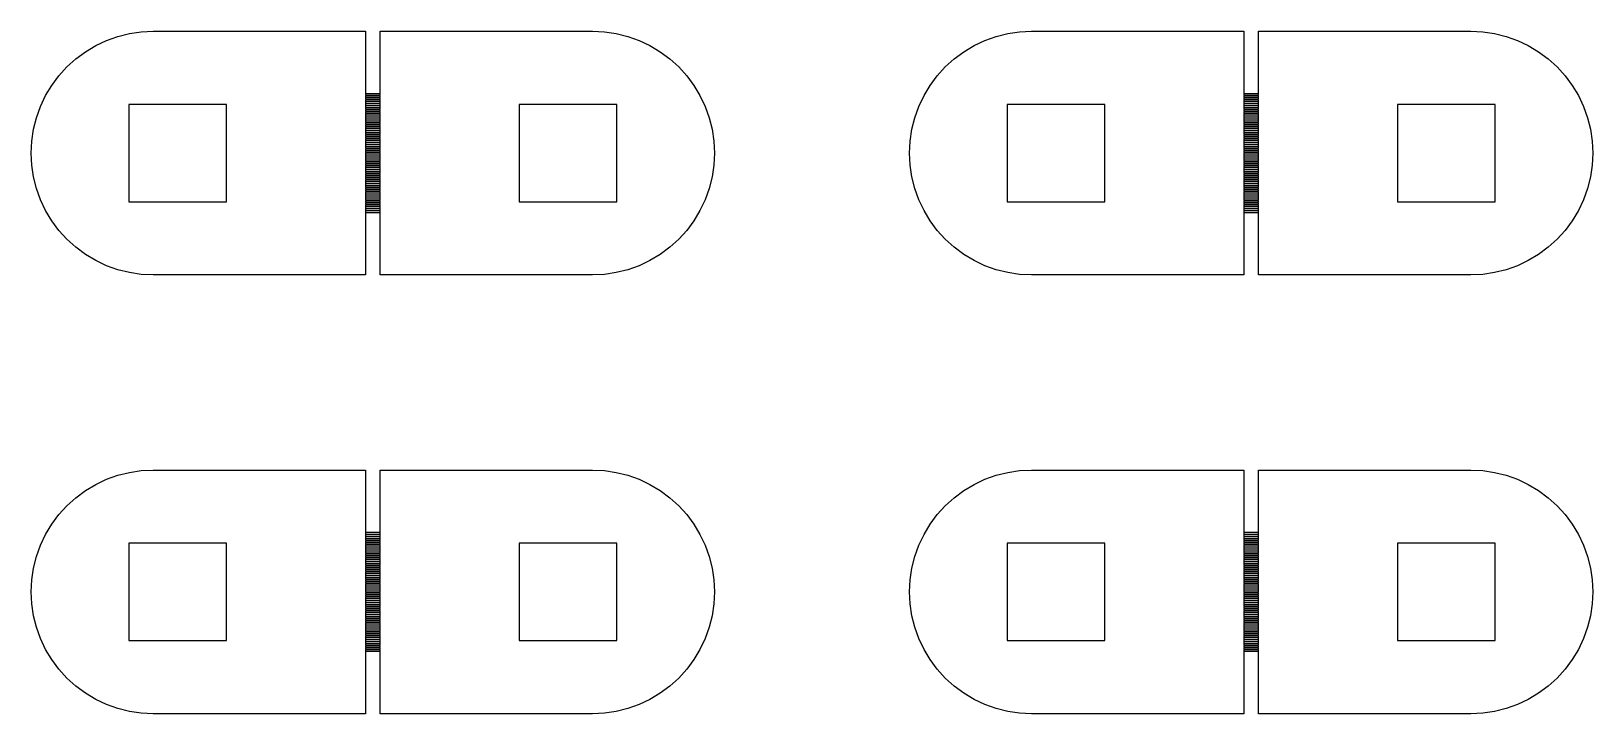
# Model space of a CAD drawing. Extents: x -17 to 130, y -40 to 112.
# Drawn here: x 20 to 52, y 38 to 52 of the extents above; entities that cross this region are included whole.
import ezdxf

# ---------------------------------------------------------------- set-up
doc = ezdxf.new("R2010")
doc.units = 0

msp = doc.modelspace()

# ---------------------------------------------------------------- linework, layer by layer
for p, q in [((21.5433, 51.8097), (21.7743, 51.8923)), ((21.7743, 51.8923), (22.0123, 51.952)), ((22.0123, 51.952), (22.255, 51.988)), ((22.255, 51.988), (22.5, 52)), ((22.5, 52), (26.85, 52)), ((26.85, 52), (26.85, 50.725)), ((27.15, 50.725), (27.15, 52)), ((27.15, 52), (31.5, 52)), ((31.5, 52), (31.745, 51.988)), ((31.745, 51.988), (31.9877, 51.952)), ((31.9877, 51.952), (32.2257, 51.8923)), ((32.2257, 51.8923), (32.4567, 51.8097)), ((39.5433, 51.8097), (39.7743, 51.8923)), ((39.7743, 51.8923), (40.0123, 51.952)), ((40.0123, 51.952), (40.255, 51.988)), ((40.255, 51.988), (40.5, 52)), ((40.5, 52), (44.85, 52)), ((44.85, 52), (44.85, 50.725)), ((45.15, 50.725), (45.15, 52)), ((45.15, 52), (49.5, 52)), ((49.5, 52), (49.745, 51.988)), ((49.745, 51.988), (49.9877, 51.952)), ((49.9877, 51.952), (50.2257, 51.8923)), ((50.2257, 51.8923), (50.4567, 51.8097)), ((20.914, 51.4325), (21.1111, 51.5787)), ((21.1111, 51.5787), (21.3215, 51.7048)), ((21.3215, 51.7048), (21.5433, 51.8097)), ((32.4567, 51.8097), (32.6785, 51.7048)), ((32.6785, 51.7048), (32.8889, 51.5787)), ((32.8889, 51.5787), (33.086, 51.4325)), ((38.914, 51.4325), (39.1111, 51.5787)), ((39.1111, 51.5787), (39.3215, 51.7048)), ((39.3215, 51.7048), (39.5433, 51.8097)), ((50.4567, 51.8097), (50.6785, 51.7048)), ((50.6785, 51.7048), (50.8889, 51.5787)), ((50.8889, 51.5787), (51.086, 51.4325)), ((20.5675, 51.086), (20.7322, 51.2678)), ((20.7322, 51.2678), (20.914, 51.4325)), ((33.086, 51.4325), (33.2678, 51.2678)), ((33.2678, 51.2678), (33.4325, 51.086)), ((38.5675, 51.086), (38.7322, 51.2678)), ((38.7322, 51.2678), (38.914, 51.4325)), ((51.086, 51.4325), (51.2678, 51.2678)), ((51.2678, 51.2678), (51.4325, 51.086)), ((20.2952, 50.6785), (20.4213, 50.8889)), ((20.4213, 50.8889), (20.5675, 51.086)), ((33.4325, 51.086), (33.5787, 50.8889)), ((33.5787, 50.8889), (33.7048, 50.6785)), ((38.2952, 50.6785), (38.4213, 50.8889)), ((38.4213, 50.8889), (38.5675, 51.086)), ((51.4325, 51.086), (51.5787, 50.8889)), ((51.5787, 50.8889), (51.7048, 50.6785)), ((20.1903, 50.4567), (20.2952, 50.6785)), ((26.85, 50.725), (27.15, 50.725)), ((27.15, 50.715), (26.85, 50.715)), ((26.85, 50.715), (26.85, 50.685)), ((26.85, 50.685), (27.15, 50.685)), ((27.15, 50.675), (26.85, 50.675)), ((26.85, 50.675), (26.85, 50.645)), ((26.85, 50.645), (27.15, 50.645)), ((27.15, 50.635), (26.85, 50.635)), ((26.85, 50.635), (26.85, 50.605)), ((26.85, 50.605), (27.15, 50.605)), ((27.15, 50.595), (26.85, 50.595)), ((26.85, 50.595), (26.85, 50.565)), ((26.85, 50.565), (27.15, 50.565)), ((27.15, 50.685), (27.15, 50.715)), ((27.15, 50.645), (27.15, 50.675)), ((27.15, 50.605), (27.15, 50.635)), ((27.15, 50.565), (27.15, 50.595)), ((33.7048, 50.6785), (33.8097, 50.4567)), ((38.1903, 50.4567), (38.2952, 50.6785)), ((44.85, 50.725), (45.15, 50.725)), ((45.15, 50.715), (44.85, 50.715)), ((44.85, 50.715), (44.85, 50.685)), ((44.85, 50.685), (45.15, 50.685)), ((45.15, 50.675), (44.85, 50.675)), ((44.85, 50.675), (44.85, 50.645)), ((44.85, 50.645), (45.15, 50.645)), ((45.15, 50.635), (44.85, 50.635)), ((44.85, 50.635), (44.85, 50.605)), ((44.85, 50.605), (45.15, 50.605)), ((45.15, 50.595), (44.85, 50.595)), ((44.85, 50.595), (44.85, 50.565)), ((44.85, 50.565), (45.15, 50.565)), ((45.15, 50.685), (45.15, 50.715)), ((45.15, 50.645), (45.15, 50.675)), ((45.15, 50.605), (45.15, 50.635)), ((45.15, 50.565), (45.15, 50.595)), ((51.7048, 50.6785), (51.8097, 50.4567)), ((20.1077, 50.2257), (20.1903, 50.4567)), ((24, 50.5), (22, 50.5)), ((22, 50.5), (22, 48.5)), ((24, 48.5), (24, 50.5)), ((27.15, 50.555), (26.85, 50.555)), ((26.85, 50.555), (26.85, 50.525)), ((26.85, 50.525), (27.15, 50.525)), ((27.15, 50.515), (26.85, 50.515)), ((26.85, 50.515), (26.85, 50.485)), ((26.85, 50.485), (27.15, 50.485)), ((27.15, 50.475), (26.85, 50.475)), ((26.85, 50.475), (26.85, 50.445)), ((26.85, 50.445), (27.15, 50.445)), ((27.15, 50.435), (26.85, 50.435)), ((26.85, 50.435), (26.85, 50.405)), ((26.85, 50.405), (27.15, 50.405)), ((27.15, 50.395), (26.85, 50.395)), ((26.85, 50.395), (26.85, 50.365)), ((26.85, 50.365), (27.15, 50.365)), ((27.15, 50.355), (26.85, 50.355)), ((26.85, 50.355), (26.85, 50.325)), ((26.85, 50.325), (27.15, 50.325)), ((27.15, 50.315), (26.85, 50.315)), ((26.85, 50.315), (26.85, 50.285)), ((26.85, 50.285), (27.15, 50.285)), ((27.15, 50.275), (26.85, 50.275)), ((26.85, 50.275), (26.85, 50.245)), ((26.85, 50.245), (27.15, 50.245)), ((27.15, 50.525), (27.15, 50.555)), ((27.15, 50.485), (27.15, 50.515)), ((27.15, 50.445), (27.15, 50.475)), ((27.15, 50.405), (27.15, 50.435)), ((27.15, 50.365), (27.15, 50.395)), ((27.15, 50.325), (27.15, 50.355)), ((27.15, 50.285), (27.15, 50.315)), ((27.15, 50.245), (27.15, 50.275)), ((32, 50.5), (30, 50.5)), ((30, 50.5), (30, 48.5)), ((32, 48.5), (32, 50.5)), ((33.8097, 50.4567), (33.8923, 50.2257)), ((38.1077, 50.2257), (38.1903, 50.4567)), ((42, 50.5), (40, 50.5)), ((40, 50.5), (40, 48.5)), ((42, 48.5), (42, 50.5)), ((45.15, 50.555), (44.85, 50.555)), ((44.85, 50.555), (44.85, 50.525)), ((44.85, 50.525), (45.15, 50.525)), ((45.15, 50.515), (44.85, 50.515)), ((44.85, 50.515), (44.85, 50.485)), ((44.85, 50.485), (45.15, 50.485)), ((45.15, 50.475), (44.85, 50.475)), ((44.85, 50.475), (44.85, 50.445)), ((44.85, 50.445), (45.15, 50.445)), ((45.15, 50.435), (44.85, 50.435)), ((44.85, 50.435), (44.85, 50.405)), ((44.85, 50.405), (45.15, 50.405)), ((45.15, 50.395), (44.85, 50.395)), ((44.85, 50.395), (44.85, 50.365)), ((44.85, 50.365), (45.15, 50.365)), ((45.15, 50.355), (44.85, 50.355)), ((44.85, 50.355), (44.85, 50.325)), ((44.85, 50.325), (45.15, 50.325)), ((45.15, 50.315), (44.85, 50.315)), ((44.85, 50.315), (44.85, 50.285)), ((44.85, 50.285), (45.15, 50.285)), ((45.15, 50.275), (44.85, 50.275)), ((44.85, 50.275), (44.85, 50.245)), ((44.85, 50.245), (45.15, 50.245)), ((45.15, 50.525), (45.15, 50.555)), ((45.15, 50.485), (45.15, 50.515)), ((45.15, 50.445), (45.15, 50.475)), ((45.15, 50.405), (45.15, 50.435)), ((45.15, 50.365), (45.15, 50.395)), ((45.15, 50.325), (45.15, 50.355)), ((45.15, 50.285), (45.15, 50.315)), ((45.15, 50.245), (45.15, 50.275)), ((50, 50.5), (48, 50.5)), ((48, 50.5), (48, 48.5)), ((50, 48.5), (50, 50.5)), ((51.8097, 50.4567), (51.8923, 50.2257)), ((20.012, 49.745), (20.048, 49.9877)), ((20.048, 49.9877), (20.1077, 50.2257)), ((27.15, 50.235), (26.85, 50.235)), ((26.85, 50.235), (26.85, 50.205)), ((26.85, 50.205), (27.15, 50.205)), ((27.15, 50.195), (26.85, 50.195)), ((26.85, 50.195), (26.85, 50.165)), ((26.85, 50.165), (27.15, 50.165)), ((27.15, 50.155), (26.85, 50.155)), ((26.85, 50.155), (26.85, 50.125)), ((26.85, 50.125), (27.15, 50.125)), ((27.15, 50.115), (26.85, 50.115)), ((26.85, 50.115), (26.85, 50.085)), ((26.85, 50.085), (27.15, 50.085)), ((27.15, 50.075), (26.85, 50.075)), ((26.85, 50.075), (26.85, 50.045)), ((26.85, 50.045), (27.15, 50.045)), ((27.15, 50.035), (26.85, 50.035)), ((26.85, 50.035), (26.85, 50.005)), ((26.85, 50.005), (27.15, 50.005)), ((27.15, 49.995), (26.85, 49.995)), ((26.85, 49.995), (26.85, 49.965)), ((26.85, 49.965), (27.15, 49.965)), ((27.15, 49.955), (26.85, 49.955)), ((26.85, 49.955), (26.85, 49.925)), ((26.85, 49.925), (27.15, 49.925)), ((27.15, 50.205), (27.15, 50.235)), ((27.15, 50.165), (27.15, 50.195)), ((27.15, 50.125), (27.15, 50.155)), ((27.15, 50.085), (27.15, 50.115)), ((27.15, 50.045), (27.15, 50.075)), ((27.15, 50.005), (27.15, 50.035)), ((27.15, 49.965), (27.15, 49.995)), ((27.15, 49.925), (27.15, 49.955)), ((33.8923, 50.2257), (33.952, 49.9877)), ((33.952, 49.9877), (33.988, 49.745)), ((38.012, 49.745), (38.048, 49.9877)), ((38.048, 49.9877), (38.1077, 50.2257)), ((45.15, 50.235), (44.85, 50.235)), ((44.85, 50.235), (44.85, 50.205)), ((44.85, 50.205), (45.15, 50.205)), ((45.15, 50.195), (44.85, 50.195)), ((44.85, 50.195), (44.85, 50.165)), ((44.85, 50.165), (45.15, 50.165)), ((45.15, 50.155), (44.85, 50.155)), ((44.85, 50.155), (44.85, 50.125)), ((44.85, 50.125), (45.15, 50.125)), ((45.15, 50.115), (44.85, 50.115)), ((44.85, 50.115), (44.85, 50.085)), ((44.85, 50.085), (45.15, 50.085)), ((45.15, 50.075), (44.85, 50.075)), ((44.85, 50.075), (44.85, 50.045)), ((44.85, 50.045), (45.15, 50.045)), ((45.15, 50.035), (44.85, 50.035)), ((44.85, 50.035), (44.85, 50.005)), ((44.85, 50.005), (45.15, 50.005)), ((45.15, 49.995), (44.85, 49.995)), ((44.85, 49.995), (44.85, 49.965)), ((44.85, 49.965), (45.15, 49.965)), ((45.15, 49.955), (44.85, 49.955)), ((44.85, 49.955), (44.85, 49.925)), ((44.85, 49.925), (45.15, 49.925)), ((45.15, 50.205), (45.15, 50.235)), ((45.15, 50.165), (45.15, 50.195)), ((45.15, 50.125), (45.15, 50.155)), ((45.15, 50.085), (45.15, 50.115)), ((45.15, 50.045), (45.15, 50.075)), ((45.15, 50.005), (45.15, 50.035)), ((45.15, 49.965), (45.15, 49.995)), ((45.15, 49.925), (45.15, 49.955)), ((51.8923, 50.2257), (51.952, 49.9877)), ((51.952, 49.9877), (51.988, 49.745)), ((20, 49.5), (20.012, 49.745)), ((27.15, 49.915), (26.85, 49.915)), ((26.85, 49.915), (26.85, 49.885)), ((26.85, 49.885), (27.15, 49.885)), ((27.15, 49.875), (26.85, 49.875)), ((26.85, 49.875), (26.85, 49.845)), ((26.85, 49.845), (27.15, 49.845)), ((27.15, 49.835), (26.85, 49.835)), ((26.85, 49.835), (26.85, 49.805)), ((26.85, 49.805), (27.15, 49.805)), ((27.15, 49.795), (26.85, 49.795)), ((26.85, 49.795), (26.85, 49.765)), ((26.85, 49.765), (27.15, 49.765)), ((27.15, 49.755), (26.85, 49.755)), ((26.85, 49.755), (26.85, 49.725)), ((26.85, 49.725), (27.15, 49.725)), ((27.15, 49.715), (26.85, 49.715)), ((26.85, 49.715), (26.85, 49.685)), ((26.85, 49.685), (27.15, 49.685)), ((27.15, 49.675), (26.85, 49.675)), ((26.85, 49.675), (26.85, 49.645)), ((26.85, 49.645), (27.15, 49.645)), ((27.15, 49.635), (26.85, 49.635)), ((26.85, 49.635), (26.85, 49.605)), ((26.85, 49.605), (27.15, 49.605)), ((27.15, 49.885), (27.15, 49.915)), ((27.15, 49.845), (27.15, 49.875)), ((27.15, 49.805), (27.15, 49.835)), ((27.15, 49.765), (27.15, 49.795)), ((27.15, 49.725), (27.15, 49.755)), ((27.15, 49.685), (27.15, 49.715)), ((27.15, 49.645), (27.15, 49.675)), ((27.15, 49.605), (27.15, 49.635)), ((33.988, 49.745), (34, 49.5)), ((38, 49.5), (38.012, 49.745)), ((45.15, 49.915), (44.85, 49.915)), ((44.85, 49.915), (44.85, 49.885)), ((44.85, 49.885), (45.15, 49.885)), ((45.15, 49.875), (44.85, 49.875)), ((44.85, 49.875), (44.85, 49.845)), ((44.85, 49.845), (45.15, 49.845)), ((45.15, 49.835), (44.85, 49.835)), ((44.85, 49.835), (44.85, 49.805)), ((44.85, 49.805), (45.15, 49.805)), ((45.15, 49.795), (44.85, 49.795)), ((44.85, 49.795), (44.85, 49.765)), ((44.85, 49.765), (45.15, 49.765)), ((45.15, 49.755), (44.85, 49.755)), ((44.85, 49.755), (44.85, 49.725)), ((44.85, 49.725), (45.15, 49.725)), ((45.15, 49.715), (44.85, 49.715)), ((44.85, 49.715), (44.85, 49.685)), ((44.85, 49.685), (45.15, 49.685)), ((45.15, 49.675), (44.85, 49.675)), ((44.85, 49.675), (44.85, 49.645)), ((44.85, 49.645), (45.15, 49.645)), ((45.15, 49.635), (44.85, 49.635)), ((44.85, 49.635), (44.85, 49.605)), ((44.85, 49.605), (45.15, 49.605)), ((45.15, 49.885), (45.15, 49.915)), ((45.15, 49.845), (45.15, 49.875)), ((45.15, 49.805), (45.15, 49.835)), ((45.15, 49.765), (45.15, 49.795)), ((45.15, 49.725), (45.15, 49.755)), ((45.15, 49.685), (45.15, 49.715)), ((45.15, 49.645), (45.15, 49.675)), ((45.15, 49.605), (45.15, 49.635)), ((51.988, 49.745), (52, 49.5)), ((20.012, 49.255), (20, 49.5)), ((27.15, 49.595), (26.85, 49.595)), ((26.85, 49.595), (26.85, 49.565)), ((26.85, 49.565), (27.15, 49.565)), ((27.15, 49.555), (26.85, 49.555)), ((26.85, 49.555), (26.85, 49.525)), ((26.85, 49.525), (27.15, 49.525)), ((27.15, 49.515), (26.85, 49.515)), ((26.85, 49.515), (26.85, 49.485)), ((26.85, 49.485), (27.15, 49.485)), ((27.15, 49.475), (26.85, 49.475)), ((26.85, 49.475), (26.85, 49.445)), ((26.85, 49.445), (27.15, 49.445)), ((27.15, 49.435), (26.85, 49.435)), ((26.85, 49.435), (26.85, 49.405)), ((26.85, 49.405), (27.15, 49.405)), ((27.15, 49.395), (26.85, 49.395)), ((26.85, 49.395), (26.85, 49.365)), ((26.85, 49.365), (27.15, 49.365)), ((27.15, 49.355), (26.85, 49.355)), ((26.85, 49.355), (26.85, 49.325)), ((26.85, 49.325), (27.15, 49.325)), ((27.15, 49.315), (26.85, 49.315)), ((26.85, 49.315), (26.85, 49.285)), ((26.85, 49.285), (27.15, 49.285)), ((27.15, 49.565), (27.15, 49.595)), ((27.15, 49.525), (27.15, 49.555)), ((27.15, 49.485), (27.15, 49.515)), ((27.15, 49.445), (27.15, 49.475)), ((27.15, 49.405), (27.15, 49.435)), ((27.15, 49.365), (27.15, 49.395)), ((27.15, 49.325), (27.15, 49.355)), ((27.15, 49.285), (27.15, 49.315)), ((34, 49.5), (33.988, 49.255)), ((38.012, 49.255), (38, 49.5)), ((45.15, 49.595), (44.85, 49.595)), ((44.85, 49.595), (44.85, 49.565)), ((44.85, 49.565), (45.15, 49.565)), ((45.15, 49.555), (44.85, 49.555)), ((44.85, 49.555), (44.85, 49.525)), ((44.85, 49.525), (45.15, 49.525)), ((45.15, 49.515), (44.85, 49.515)), ((44.85, 49.515), (44.85, 49.485)), ((44.85, 49.485), (45.15, 49.485)), ((45.15, 49.475), (44.85, 49.475)), ((44.85, 49.475), (44.85, 49.445)), ((44.85, 49.445), (45.15, 49.445)), ((45.15, 49.435), (44.85, 49.435)), ((44.85, 49.435), (44.85, 49.405)), ((44.85, 49.405), (45.15, 49.405)), ((45.15, 49.395), (44.85, 49.395)), ((44.85, 49.395), (44.85, 49.365)), ((44.85, 49.365), (45.15, 49.365)), ((45.15, 49.355), (44.85, 49.355)), ((44.85, 49.355), (44.85, 49.325)), ((44.85, 49.325), (45.15, 49.325)), ((45.15, 49.315), (44.85, 49.315)), ((44.85, 49.315), (44.85, 49.285)), ((44.85, 49.285), (45.15, 49.285)), ((45.15, 49.565), (45.15, 49.595)), ((45.15, 49.525), (45.15, 49.555)), ((45.15, 49.485), (45.15, 49.515)), ((45.15, 49.445), (45.15, 49.475)), ((45.15, 49.405), (45.15, 49.435)), ((45.15, 49.365), (45.15, 49.395)), ((45.15, 49.325), (45.15, 49.355)), ((45.15, 49.285), (45.15, 49.315)), ((52, 49.5), (51.988, 49.255)), ((20.048, 49.0123), (20.012, 49.255)), ((20.1077, 48.7743), (20.048, 49.0123)), ((27.15, 49.275), (26.85, 49.275)), ((26.85, 49.275), (26.85, 49.245)), ((26.85, 49.245), (27.15, 49.245)), ((27.15, 49.235), (26.85, 49.235)), ((26.85, 49.235), (26.85, 49.205)), ((26.85, 49.205), (27.15, 49.205)), ((27.15, 49.195), (26.85, 49.195)), ((26.85, 49.195), (26.85, 49.165)), ((26.85, 49.165), (27.15, 49.165)), ((27.15, 49.155), (26.85, 49.155)), ((26.85, 49.155), (26.85, 49.125)), ((26.85, 49.125), (27.15, 49.125)), ((27.15, 49.115), (26.85, 49.115)), ((26.85, 49.115), (26.85, 49.085)), ((26.85, 49.085), (27.15, 49.085)), ((27.15, 49.075), (26.85, 49.075)), ((26.85, 49.075), (26.85, 49.045)), ((26.85, 49.045), (27.15, 49.045)), ((27.15, 49.035), (26.85, 49.035)), ((26.85, 49.035), (26.85, 49.005)), ((26.85, 49.005), (27.15, 49.005)), ((27.15, 48.995), (26.85, 48.995)), ((26.85, 48.995), (26.85, 48.965)), ((26.85, 48.965), (27.15, 48.965)), ((27.15, 49.245), (27.15, 49.275)), ((27.15, 49.205), (27.15, 49.235)), ((27.15, 49.165), (27.15, 49.195)), ((27.15, 49.125), (27.15, 49.155)), ((27.15, 49.085), (27.15, 49.115)), ((27.15, 49.045), (27.15, 49.075)), ((27.15, 49.005), (27.15, 49.035)), ((27.15, 48.965), (27.15, 48.995)), ((33.952, 49.0123), (33.8923, 48.7743)), ((33.988, 49.255), (33.952, 49.0123)), ((38.048, 49.0123), (38.012, 49.255)), ((38.1077, 48.7743), (38.048, 49.0123)), ((45.15, 49.275), (44.85, 49.275)), ((44.85, 49.275), (44.85, 49.245)), ((44.85, 49.245), (45.15, 49.245)), ((45.15, 49.235), (44.85, 49.235)), ((44.85, 49.235), (44.85, 49.205)), ((44.85, 49.205), (45.15, 49.205)), ((45.15, 49.195), (44.85, 49.195)), ((44.85, 49.195), (44.85, 49.165)), ((44.85, 49.165), (45.15, 49.165)), ((45.15, 49.155), (44.85, 49.155)), ((44.85, 49.155), (44.85, 49.125)), ((44.85, 49.125), (45.15, 49.125)), ((45.15, 49.115), (44.85, 49.115)), ((44.85, 49.115), (44.85, 49.085)), ((44.85, 49.085), (45.15, 49.085)), ((45.15, 49.075), (44.85, 49.075)), ((44.85, 49.075), (44.85, 49.045)), ((44.85, 49.045), (45.15, 49.045)), ((45.15, 49.035), (44.85, 49.035)), ((44.85, 49.035), (44.85, 49.005)), ((44.85, 49.005), (45.15, 49.005)), ((45.15, 48.995), (44.85, 48.995)), ((44.85, 48.995), (44.85, 48.965)), ((44.85, 48.965), (45.15, 48.965)), ((45.15, 49.245), (45.15, 49.275)), ((45.15, 49.205), (45.15, 49.235)), ((45.15, 49.165), (45.15, 49.195)), ((45.15, 49.125), (45.15, 49.155)), ((45.15, 49.085), (45.15, 49.115)), ((45.15, 49.045), (45.15, 49.075)), ((45.15, 49.005), (45.15, 49.035)), ((45.15, 48.965), (45.15, 48.995)), ((51.952, 49.0123), (51.8923, 48.7743)), ((51.988, 49.255), (51.952, 49.0123)), ((20.1903, 48.5433), (20.1077, 48.7743)), ((27.15, 48.955), (26.85, 48.955)), ((26.85, 48.955), (26.85, 48.925)), ((26.85, 48.925), (27.15, 48.925)), ((27.15, 48.915), (26.85, 48.915)), ((26.85, 48.915), (26.85, 48.885)), ((26.85, 48.885), (27.15, 48.885)), ((27.15, 48.875), (26.85, 48.875)), ((26.85, 48.875), (26.85, 48.845)), ((26.85, 48.845), (27.15, 48.845)), ((27.15, 48.835), (26.85, 48.835)), ((26.85, 48.835), (26.85, 48.805)), ((26.85, 48.805), (27.15, 48.805)), ((27.15, 48.795), (26.85, 48.795)), ((26.85, 48.795), (26.85, 48.765)), ((26.85, 48.765), (27.15, 48.765)), ((27.15, 48.755), (26.85, 48.755)), ((26.85, 48.755), (26.85, 48.725)), ((26.85, 48.725), (27.15, 48.725)), ((27.15, 48.715), (26.85, 48.715)), ((26.85, 48.715), (26.85, 48.685)), ((26.85, 48.685), (27.15, 48.685)), ((27.15, 48.675), (26.85, 48.675)), ((26.85, 48.675), (26.85, 48.645)), ((26.85, 48.645), (27.15, 48.645)), ((27.15, 48.925), (27.15, 48.955)), ((27.15, 48.885), (27.15, 48.915)), ((27.15, 48.845), (27.15, 48.875)), ((27.15, 48.805), (27.15, 48.835)), ((27.15, 48.765), (27.15, 48.795)), ((27.15, 48.725), (27.15, 48.755)), ((27.15, 48.685), (27.15, 48.715)), ((27.15, 48.645), (27.15, 48.675)), ((33.8923, 48.7743), (33.8097, 48.5433)), ((38.1903, 48.5433), (38.1077, 48.7743)), ((45.15, 48.955), (44.85, 48.955)), ((44.85, 48.955), (44.85, 48.925)), ((44.85, 48.925), (45.15, 48.925)), ((45.15, 48.915), (44.85, 48.915)), ((44.85, 48.915), (44.85, 48.885)), ((44.85, 48.885), (45.15, 48.885)), ((45.15, 48.875), (44.85, 48.875)), ((44.85, 48.875), (44.85, 48.845)), ((44.85, 48.845), (45.15, 48.845)), ((45.15, 48.835), (44.85, 48.835)), ((44.85, 48.835), (44.85, 48.805)), ((44.85, 48.805), (45.15, 48.805)), ((45.15, 48.795), (44.85, 48.795)), ((44.85, 48.795), (44.85, 48.765)), ((44.85, 48.765), (45.15, 48.765)), ((45.15, 48.755), (44.85, 48.755)), ((44.85, 48.755), (44.85, 48.725)), ((44.85, 48.725), (45.15, 48.725)), ((45.15, 48.715), (44.85, 48.715)), ((44.85, 48.715), (44.85, 48.685)), ((44.85, 48.685), (45.15, 48.685)), ((45.15, 48.675), (44.85, 48.675)), ((44.85, 48.675), (44.85, 48.645)), ((44.85, 48.645), (45.15, 48.645)), ((45.15, 48.925), (45.15, 48.955)), ((45.15, 48.885), (45.15, 48.915)), ((45.15, 48.845), (45.15, 48.875)), ((45.15, 48.805), (45.15, 48.835)), ((45.15, 48.765), (45.15, 48.795)), ((45.15, 48.725), (45.15, 48.755)), ((45.15, 48.685), (45.15, 48.715)), ((45.15, 48.645), (45.15, 48.675)), ((51.8923, 48.7743), (51.8097, 48.5433)), ((20.2952, 48.3215), (20.1903, 48.5433)), ((20.4213, 48.1111), (20.2952, 48.3215)), ((22, 48.5), (24, 48.5)), ((27.15, 48.635), (26.85, 48.635)), ((26.85, 48.635), (26.85, 48.605)), ((26.85, 48.605), (27.15, 48.605)), ((27.15, 48.595), (26.85, 48.595)), ((26.85, 48.595), (26.85, 48.565)), ((26.85, 48.565), (27.15, 48.565)), ((27.15, 48.555), (26.85, 48.555)), ((26.85, 48.555), (26.85, 48.525)), ((26.85, 48.525), (27.15, 48.525)), ((27.15, 48.515), (26.85, 48.515)), ((26.85, 48.515), (26.85, 48.485)), ((26.85, 48.485), (27.15, 48.485)), ((27.15, 48.475), (26.85, 48.475)), ((26.85, 48.475), (26.85, 48.445)), ((26.85, 48.445), (27.15, 48.445)), ((27.15, 48.435), (26.85, 48.435)), ((26.85, 48.435), (26.85, 48.405)), ((26.85, 48.405), (27.15, 48.405)), ((27.15, 48.395), (26.85, 48.395)), ((26.85, 48.395), (26.85, 48.365)), ((26.85, 48.365), (27.15, 48.365)), ((27.15, 48.355), (26.85, 48.355)), ((26.85, 48.355), (26.85, 48.325)), ((26.85, 48.325), (27.15, 48.325)), ((27.15, 48.605), (27.15, 48.635)), ((27.15, 48.565), (27.15, 48.595)), ((27.15, 48.525), (27.15, 48.555)), ((27.15, 48.485), (27.15, 48.515)), ((27.15, 48.445), (27.15, 48.475)), ((27.15, 48.405), (27.15, 48.435)), ((27.15, 48.365), (27.15, 48.395)), ((27.15, 48.325), (27.15, 48.355)), ((30, 48.5), (32, 48.5)), ((33.7048, 48.3215), (33.5787, 48.1111)), ((33.8097, 48.5433), (33.7048, 48.3215)), ((38.2952, 48.3215), (38.1903, 48.5433)), ((38.4213, 48.1111), (38.2952, 48.3215)), ((40, 48.5), (42, 48.5)), ((45.15, 48.635), (44.85, 48.635)), ((44.85, 48.635), (44.85, 48.605)), ((44.85, 48.605), (45.15, 48.605)), ((45.15, 48.595), (44.85, 48.595)), ((44.85, 48.595), (44.85, 48.565)), ((44.85, 48.565), (45.15, 48.565)), ((45.15, 48.555), (44.85, 48.555)), ((44.85, 48.555), (44.85, 48.525)), ((44.85, 48.525), (45.15, 48.525)), ((45.15, 48.515), (44.85, 48.515)), ((44.85, 48.515), (44.85, 48.485)), ((44.85, 48.485), (45.15, 48.485)), ((45.15, 48.475), (44.85, 48.475)), ((44.85, 48.475), (44.85, 48.445)), ((44.85, 48.445), (45.15, 48.445)), ((45.15, 48.435), (44.85, 48.435)), ((44.85, 48.435), (44.85, 48.405)), ((44.85, 48.405), (45.15, 48.405)), ((45.15, 48.395), (44.85, 48.395)), ((44.85, 48.395), (44.85, 48.365)), ((44.85, 48.365), (45.15, 48.365)), ((45.15, 48.355), (44.85, 48.355)), ((44.85, 48.355), (44.85, 48.325)), ((44.85, 48.325), (45.15, 48.325)), ((45.15, 48.605), (45.15, 48.635)), ((45.15, 48.565), (45.15, 48.595)), ((45.15, 48.525), (45.15, 48.555)), ((45.15, 48.485), (45.15, 48.515)), ((45.15, 48.445), (45.15, 48.475)), ((45.15, 48.405), (45.15, 48.435)), ((45.15, 48.365), (45.15, 48.395)), ((45.15, 48.325), (45.15, 48.355)), ((48, 48.5), (50, 48.5)), ((51.7048, 48.3215), (51.5787, 48.1111)), ((51.8097, 48.5433), (51.7048, 48.3215)), ((20.5675, 47.914), (20.4213, 48.1111)), ((27.15, 48.315), (26.85, 48.315)), ((26.85, 48.315), (26.85, 48.285)), ((26.85, 48.285), (27.15, 48.285)), ((27.15, 48.275), (26.85, 48.275)), ((26.85, 48.275), (26.85, 47)), ((27.15, 48.285), (27.15, 48.315)), ((27.15, 47), (27.15, 48.275)), ((33.5787, 48.1111), (33.4325, 47.914)), ((38.5675, 47.914), (38.4213, 48.1111)), ((45.15, 48.315), (44.85, 48.315)), ((44.85, 48.315), (44.85, 48.285)), ((44.85, 48.285), (45.15, 48.285)), ((45.15, 48.275), (44.85, 48.275)), ((44.85, 48.275), (44.85, 47)), ((45.15, 48.285), (45.15, 48.315)), ((45.15, 47), (45.15, 48.275)), ((51.5787, 48.1111), (51.4325, 47.914)), ((20.7322, 47.7322), (20.5675, 47.914)), ((20.914, 47.5675), (20.7322, 47.7322)), ((33.2678, 47.7322), (33.086, 47.5675)), ((33.4325, 47.914), (33.2678, 47.7322)), ((38.7322, 47.7322), (38.5675, 47.914)), ((38.914, 47.5675), (38.7322, 47.7322)), ((51.2678, 47.7322), (51.086, 47.5675)), ((51.4325, 47.914), (51.2678, 47.7322)), ((21.1111, 47.4213), (20.914, 47.5675)), ((21.3215, 47.2952), (21.1111, 47.4213)), ((32.8889, 47.4213), (32.6785, 47.2952)), ((33.086, 47.5675), (32.8889, 47.4213)), ((39.1111, 47.4213), (38.914, 47.5675)), ((39.3215, 47.2952), (39.1111, 47.4213)), ((50.8889, 47.4213), (50.6785, 47.2952)), ((51.086, 47.5675), (50.8889, 47.4213)), ((21.5433, 47.1903), (21.3215, 47.2952)), ((21.7743, 47.1077), (21.5433, 47.1903)), ((22.0123, 47.048), (21.7743, 47.1077)), ((22.255, 47.012), (22.0123, 47.048)), ((31.9877, 47.048), (31.745, 47.012)), ((32.2257, 47.1077), (31.9877, 47.048)), ((32.4567, 47.1903), (32.2257, 47.1077)), ((32.6785, 47.2952), (32.4567, 47.1903)), ((39.5433, 47.1903), (39.3215, 47.2952)), ((39.7743, 47.1077), (39.5433, 47.1903)), ((40.0123, 47.048), (39.7743, 47.1077)), ((40.255, 47.012), (40.0123, 47.048)), ((49.9877, 47.048), (49.745, 47.012)), ((50.2257, 47.1077), (49.9877, 47.048)), ((50.4567, 47.1903), (50.2257, 47.1077)), ((50.6785, 47.2952), (50.4567, 47.1903)), ((22.5, 47), (22.255, 47.012)), ((26.85, 47), (22.5, 47)), ((31.5, 47), (27.15, 47)), ((31.745, 47.012), (31.5, 47)), ((40.5, 47), (40.255, 47.012)), ((44.85, 47), (40.5, 47)), ((49.5, 47), (45.15, 47)), ((49.745, 47.012), (49.5, 47)), ((21.5433, 42.8097), (21.7743, 42.8923)), ((21.7743, 42.8923), (22.0123, 42.952)), ((22.0123, 42.952), (22.255, 42.988)), ((22.255, 42.988), (22.5, 43)), ((22.5, 43), (26.85, 43)), ((26.85, 43), (26.85, 41.725)), ((27.15, 41.725), (27.15, 43)), ((27.15, 43), (31.5, 43)), ((31.5, 43), (31.745, 42.988)), ((31.745, 42.988), (31.9877, 42.952)), ((31.9877, 42.952), (32.2257, 42.8923)), ((32.2257, 42.8923), (32.4567, 42.8097)), ((39.5433, 42.8097), (39.7743, 42.8923)), ((39.7743, 42.8923), (40.0123, 42.952)), ((40.0123, 42.952), (40.255, 42.988)), ((40.255, 42.988), (40.5, 43)), ((40.5, 43), (44.85, 43)), ((44.85, 43), (44.85, 41.725)), ((45.15, 41.725), (45.15, 43)), ((45.15, 43), (49.5, 43)), ((49.5, 43), (49.745, 42.988)), ((49.745, 42.988), (49.9877, 42.952)), ((49.9877, 42.952), (50.2257, 42.8923)), ((50.2257, 42.8923), (50.4567, 42.8097)), ((20.914, 42.4325), (21.1111, 42.5787)), ((21.1111, 42.5787), (21.3215, 42.7048)), ((21.3215, 42.7048), (21.5433, 42.8097)), ((32.4567, 42.8097), (32.6785, 42.7048)), ((32.6785, 42.7048), (32.8889, 42.5787)), ((32.8889, 42.5787), (33.086, 42.4325)), ((38.914, 42.4325), (39.1111, 42.5787)), ((39.1111, 42.5787), (39.3215, 42.7048)), ((39.3215, 42.7048), (39.5433, 42.8097)), ((50.4567, 42.8097), (50.6785, 42.7048)), ((50.6785, 42.7048), (50.8889, 42.5787)), ((50.8889, 42.5787), (51.086, 42.4325)), ((20.5675, 42.086), (20.7322, 42.2678)), ((20.7322, 42.2678), (20.914, 42.4325)), ((33.086, 42.4325), (33.2678, 42.2678)), ((33.2678, 42.2678), (33.4325, 42.086)), ((38.5675, 42.086), (38.7322, 42.2678)), ((38.7322, 42.2678), (38.914, 42.4325)), ((51.086, 42.4325), (51.2678, 42.2678)), ((51.2678, 42.2678), (51.4325, 42.086)), ((20.4213, 41.8889), (20.5675, 42.086)), ((33.4325, 42.086), (33.5787, 41.8889)), ((38.4213, 41.8889), (38.5675, 42.086)), ((51.4325, 42.086), (51.5787, 41.8889)), ((20.1903, 41.4567), (20.2952, 41.6785)), ((20.2952, 41.6785), (20.4213, 41.8889)), ((26.85, 41.725), (27.15, 41.725)), ((27.15, 41.715), (26.85, 41.715)), ((26.85, 41.715), (26.85, 41.685)), ((26.85, 41.685), (27.15, 41.685)), ((27.15, 41.675), (26.85, 41.675)), ((26.85, 41.675), (26.85, 41.645)), ((26.85, 41.645), (27.15, 41.645)), ((27.15, 41.635), (26.85, 41.635)), ((26.85, 41.635), (26.85, 41.605)), ((26.85, 41.605), (27.15, 41.605)), ((27.15, 41.685), (27.15, 41.715)), ((27.15, 41.645), (27.15, 41.675)), ((27.15, 41.605), (27.15, 41.635)), ((33.5787, 41.8889), (33.7048, 41.6785)), ((33.7048, 41.6785), (33.8097, 41.4567)), ((38.1903, 41.4567), (38.2952, 41.6785)), ((38.2952, 41.6785), (38.4213, 41.8889)), ((44.85, 41.725), (45.15, 41.725)), ((45.15, 41.715), (44.85, 41.715)), ((44.85, 41.715), (44.85, 41.685)), ((44.85, 41.685), (45.15, 41.685)), ((45.15, 41.675), (44.85, 41.675)), ((44.85, 41.675), (44.85, 41.645)), ((44.85, 41.645), (45.15, 41.645)), ((45.15, 41.635), (44.85, 41.635)), ((44.85, 41.635), (44.85, 41.605)), ((44.85, 41.605), (45.15, 41.605)), ((45.15, 41.685), (45.15, 41.715)), ((45.15, 41.645), (45.15, 41.675)), ((45.15, 41.605), (45.15, 41.635)), ((51.5787, 41.8889), (51.7048, 41.6785)), ((51.7048, 41.6785), (51.8097, 41.4567)), ((20.1077, 41.2257), (20.1903, 41.4567)), ((24, 41.5), (22, 41.5)), ((22, 41.5), (22, 39.5)), ((24, 39.5), (24, 41.5)), ((27.15, 41.595), (26.85, 41.595)), ((26.85, 41.595), (26.85, 41.565)), ((26.85, 41.565), (27.15, 41.565)), ((27.15, 41.555), (26.85, 41.555)), ((26.85, 41.555), (26.85, 41.525)), ((26.85, 41.525), (27.15, 41.525)), ((27.15, 41.515), (26.85, 41.515)), ((26.85, 41.515), (26.85, 41.485)), ((26.85, 41.485), (27.15, 41.485)), ((27.15, 41.475), (26.85, 41.475)), ((26.85, 41.475), (26.85, 41.445)), ((26.85, 41.445), (27.15, 41.445)), ((27.15, 41.435), (26.85, 41.435)), ((26.85, 41.435), (26.85, 41.405)), ((26.85, 41.405), (27.15, 41.405)), ((27.15, 41.395), (26.85, 41.395)), ((26.85, 41.395), (26.85, 41.365)), ((26.85, 41.365), (27.15, 41.365)), ((27.15, 41.355), (26.85, 41.355)), ((26.85, 41.355), (26.85, 41.325)), ((26.85, 41.325), (27.15, 41.325)), ((27.15, 41.315), (26.85, 41.315)), ((26.85, 41.315), (26.85, 41.285)), ((26.85, 41.285), (27.15, 41.285)), ((27.15, 41.565), (27.15, 41.595)), ((27.15, 41.525), (27.15, 41.555)), ((27.15, 41.485), (27.15, 41.515)), ((27.15, 41.445), (27.15, 41.475)), ((27.15, 41.405), (27.15, 41.435)), ((27.15, 41.365), (27.15, 41.395)), ((27.15, 41.325), (27.15, 41.355)), ((27.15, 41.285), (27.15, 41.315)), ((32, 41.5), (30, 41.5)), ((30, 41.5), (30, 39.5)), ((32, 39.5), (32, 41.5)), ((33.8097, 41.4567), (33.8923, 41.2257)), ((38.1077, 41.2257), (38.1903, 41.4567)), ((42, 41.5), (40, 41.5)), ((40, 41.5), (40, 39.5)), ((42, 39.5), (42, 41.5)), ((45.15, 41.595), (44.85, 41.595)), ((44.85, 41.595), (44.85, 41.565)), ((44.85, 41.565), (45.15, 41.565)), ((45.15, 41.555), (44.85, 41.555)), ((44.85, 41.555), (44.85, 41.525)), ((44.85, 41.525), (45.15, 41.525)), ((45.15, 41.515), (44.85, 41.515)), ((44.85, 41.515), (44.85, 41.485)), ((44.85, 41.485), (45.15, 41.485)), ((45.15, 41.475), (44.85, 41.475)), ((44.85, 41.475), (44.85, 41.445)), ((44.85, 41.445), (45.15, 41.445)), ((45.15, 41.435), (44.85, 41.435)), ((44.85, 41.435), (44.85, 41.405)), ((44.85, 41.405), (45.15, 41.405)), ((45.15, 41.395), (44.85, 41.395)), ((44.85, 41.395), (44.85, 41.365)), ((44.85, 41.365), (45.15, 41.365)), ((45.15, 41.355), (44.85, 41.355)), ((44.85, 41.355), (44.85, 41.325)), ((44.85, 41.325), (45.15, 41.325)), ((45.15, 41.315), (44.85, 41.315)), ((44.85, 41.315), (44.85, 41.285)), ((44.85, 41.285), (45.15, 41.285)), ((45.15, 41.565), (45.15, 41.595)), ((45.15, 41.525), (45.15, 41.555)), ((45.15, 41.485), (45.15, 41.515)), ((45.15, 41.445), (45.15, 41.475)), ((45.15, 41.405), (45.15, 41.435)), ((45.15, 41.365), (45.15, 41.395)), ((45.15, 41.325), (45.15, 41.355)), ((45.15, 41.285), (45.15, 41.315)), ((50, 41.5), (48, 41.5)), ((48, 41.5), (48, 39.5)), ((50, 39.5), (50, 41.5)), ((51.8097, 41.4567), (51.8923, 41.2257)), ((20.012, 40.745), (20.048, 40.9877)), ((20.048, 40.9877), (20.1077, 41.2257)), ((27.15, 41.275), (26.85, 41.275)), ((26.85, 41.275), (26.85, 41.245)), ((26.85, 41.245), (27.15, 41.245)), ((27.15, 41.235), (26.85, 41.235)), ((26.85, 41.235), (26.85, 41.205)), ((26.85, 41.205), (27.15, 41.205)), ((27.15, 41.195), (26.85, 41.195)), ((26.85, 41.195), (26.85, 41.165)), ((26.85, 41.165), (27.15, 41.165)), ((27.15, 41.155), (26.85, 41.155)), ((26.85, 41.155), (26.85, 41.125)), ((26.85, 41.125), (27.15, 41.125)), ((27.15, 41.115), (26.85, 41.115)), ((26.85, 41.115), (26.85, 41.085)), ((26.85, 41.085), (27.15, 41.085)), ((27.15, 41.075), (26.85, 41.075)), ((26.85, 41.075), (26.85, 41.045)), ((26.85, 41.045), (27.15, 41.045)), ((27.15, 41.035), (26.85, 41.035)), ((26.85, 41.035), (26.85, 41.005)), ((26.85, 41.005), (27.15, 41.005)), ((27.15, 40.995), (26.85, 40.995)), ((26.85, 40.995), (26.85, 40.965)), ((26.85, 40.965), (27.15, 40.965)), ((27.15, 41.245), (27.15, 41.275)), ((27.15, 41.205), (27.15, 41.235)), ((27.15, 41.165), (27.15, 41.195)), ((27.15, 41.125), (27.15, 41.155)), ((27.15, 41.085), (27.15, 41.115)), ((27.15, 41.045), (27.15, 41.075)), ((27.15, 41.005), (27.15, 41.035)), ((27.15, 40.965), (27.15, 40.995)), ((33.8923, 41.2257), (33.952, 40.9877)), ((33.952, 40.9877), (33.988, 40.745)), ((38.012, 40.745), (38.048, 40.9877)), ((38.048, 40.9877), (38.1077, 41.2257)), ((45.15, 41.275), (44.85, 41.275)), ((44.85, 41.275), (44.85, 41.245)), ((44.85, 41.245), (45.15, 41.245)), ((45.15, 41.235), (44.85, 41.235)), ((44.85, 41.235), (44.85, 41.205)), ((44.85, 41.205), (45.15, 41.205)), ((45.15, 41.195), (44.85, 41.195)), ((44.85, 41.195), (44.85, 41.165)), ((44.85, 41.165), (45.15, 41.165)), ((45.15, 41.155), (44.85, 41.155)), ((44.85, 41.155), (44.85, 41.125)), ((44.85, 41.125), (45.15, 41.125)), ((45.15, 41.115), (44.85, 41.115)), ((44.85, 41.115), (44.85, 41.085)), ((44.85, 41.085), (45.15, 41.085)), ((45.15, 41.075), (44.85, 41.075)), ((44.85, 41.075), (44.85, 41.045)), ((44.85, 41.045), (45.15, 41.045)), ((45.15, 41.035), (44.85, 41.035)), ((44.85, 41.035), (44.85, 41.005)), ((44.85, 41.005), (45.15, 41.005)), ((45.15, 40.995), (44.85, 40.995)), ((44.85, 40.995), (44.85, 40.965)), ((44.85, 40.965), (45.15, 40.965)), ((45.15, 41.245), (45.15, 41.275)), ((45.15, 41.205), (45.15, 41.235)), ((45.15, 41.165), (45.15, 41.195)), ((45.15, 41.125), (45.15, 41.155)), ((45.15, 41.085), (45.15, 41.115)), ((45.15, 41.045), (45.15, 41.075)), ((45.15, 41.005), (45.15, 41.035)), ((45.15, 40.965), (45.15, 40.995)), ((51.8923, 41.2257), (51.952, 40.9877)), ((51.952, 40.9877), (51.988, 40.745)), ((20, 40.5), (20.012, 40.745)), ((27.15, 40.955), (26.85, 40.955)), ((26.85, 40.955), (26.85, 40.925)), ((26.85, 40.925), (27.15, 40.925)), ((27.15, 40.915), (26.85, 40.915)), ((26.85, 40.915), (26.85, 40.885)), ((26.85, 40.885), (27.15, 40.885)), ((27.15, 40.875), (26.85, 40.875)), ((26.85, 40.875), (26.85, 40.845)), ((26.85, 40.845), (27.15, 40.845)), ((27.15, 40.835), (26.85, 40.835)), ((26.85, 40.835), (26.85, 40.805)), ((26.85, 40.805), (27.15, 40.805)), ((27.15, 40.795), (26.85, 40.795)), ((26.85, 40.795), (26.85, 40.765)), ((26.85, 40.765), (27.15, 40.765)), ((27.15, 40.755), (26.85, 40.755)), ((26.85, 40.755), (26.85, 40.725)), ((26.85, 40.725), (27.15, 40.725)), ((27.15, 40.715), (26.85, 40.715)), ((26.85, 40.715), (26.85, 40.685)), ((26.85, 40.685), (27.15, 40.685)), ((27.15, 40.675), (26.85, 40.675)), ((26.85, 40.675), (26.85, 40.645)), ((26.85, 40.645), (27.15, 40.645)), ((27.15, 40.925), (27.15, 40.955)), ((27.15, 40.885), (27.15, 40.915)), ((27.15, 40.845), (27.15, 40.875)), ((27.15, 40.805), (27.15, 40.835)), ((27.15, 40.765), (27.15, 40.795)), ((27.15, 40.725), (27.15, 40.755)), ((27.15, 40.685), (27.15, 40.715)), ((27.15, 40.645), (27.15, 40.675)), ((33.988, 40.745), (34, 40.5)), ((38, 40.5), (38.012, 40.745)), ((45.15, 40.955), (44.85, 40.955)), ((44.85, 40.955), (44.85, 40.925)), ((44.85, 40.925), (45.15, 40.925)), ((45.15, 40.915), (44.85, 40.915)), ((44.85, 40.915), (44.85, 40.885)), ((44.85, 40.885), (45.15, 40.885)), ((45.15, 40.875), (44.85, 40.875)), ((44.85, 40.875), (44.85, 40.845)), ((44.85, 40.845), (45.15, 40.845)), ((45.15, 40.835), (44.85, 40.835)), ((44.85, 40.835), (44.85, 40.805)), ((44.85, 40.805), (45.15, 40.805)), ((45.15, 40.795), (44.85, 40.795)), ((44.85, 40.795), (44.85, 40.765)), ((44.85, 40.765), (45.15, 40.765)), ((45.15, 40.755), (44.85, 40.755)), ((44.85, 40.755), (44.85, 40.725)), ((44.85, 40.725), (45.15, 40.725)), ((45.15, 40.715), (44.85, 40.715)), ((44.85, 40.715), (44.85, 40.685)), ((44.85, 40.685), (45.15, 40.685)), ((45.15, 40.675), (44.85, 40.675)), ((44.85, 40.675), (44.85, 40.645)), ((44.85, 40.645), (45.15, 40.645)), ((45.15, 40.925), (45.15, 40.955)), ((45.15, 40.885), (45.15, 40.915)), ((45.15, 40.845), (45.15, 40.875)), ((45.15, 40.805), (45.15, 40.835)), ((45.15, 40.765), (45.15, 40.795)), ((45.15, 40.725), (45.15, 40.755)), ((45.15, 40.685), (45.15, 40.715)), ((45.15, 40.645), (45.15, 40.675)), ((51.988, 40.745), (52, 40.5)), ((20.012, 40.255), (20, 40.5)), ((27.15, 40.635), (26.85, 40.635)), ((26.85, 40.635), (26.85, 40.605)), ((26.85, 40.605), (27.15, 40.605)), ((27.15, 40.595), (26.85, 40.595)), ((26.85, 40.595), (26.85, 40.565)), ((26.85, 40.565), (27.15, 40.565)), ((27.15, 40.555), (26.85, 40.555)), ((26.85, 40.555), (26.85, 40.525)), ((26.85, 40.525), (27.15, 40.525)), ((27.15, 40.515), (26.85, 40.515)), ((26.85, 40.515), (26.85, 40.485)), ((26.85, 40.485), (27.15, 40.485)), ((27.15, 40.475), (26.85, 40.475)), ((26.85, 40.475), (26.85, 40.445)), ((26.85, 40.445), (27.15, 40.445)), ((27.15, 40.435), (26.85, 40.435)), ((26.85, 40.435), (26.85, 40.405)), ((26.85, 40.405), (27.15, 40.405)), ((27.15, 40.395), (26.85, 40.395)), ((26.85, 40.395), (26.85, 40.365)), ((26.85, 40.365), (27.15, 40.365)), ((27.15, 40.355), (26.85, 40.355)), ((26.85, 40.355), (26.85, 40.325)), ((26.85, 40.325), (27.15, 40.325)), ((27.15, 40.605), (27.15, 40.635)), ((27.15, 40.565), (27.15, 40.595)), ((27.15, 40.525), (27.15, 40.555)), ((27.15, 40.485), (27.15, 40.515)), ((27.15, 40.445), (27.15, 40.475)), ((27.15, 40.405), (27.15, 40.435)), ((27.15, 40.365), (27.15, 40.395)), ((27.15, 40.325), (27.15, 40.355)), ((34, 40.5), (33.988, 40.255)), ((38.012, 40.255), (38, 40.5)), ((45.15, 40.635), (44.85, 40.635)), ((44.85, 40.635), (44.85, 40.605)), ((44.85, 40.605), (45.15, 40.605)), ((45.15, 40.595), (44.85, 40.595)), ((44.85, 40.595), (44.85, 40.565)), ((44.85, 40.565), (45.15, 40.565)), ((45.15, 40.555), (44.85, 40.555)), ((44.85, 40.555), (44.85, 40.525)), ((44.85, 40.525), (45.15, 40.525)), ((45.15, 40.515), (44.85, 40.515)), ((44.85, 40.515), (44.85, 40.485)), ((44.85, 40.485), (45.15, 40.485)), ((45.15, 40.475), (44.85, 40.475)), ((44.85, 40.475), (44.85, 40.445)), ((44.85, 40.445), (45.15, 40.445)), ((45.15, 40.435), (44.85, 40.435)), ((44.85, 40.435), (44.85, 40.405)), ((44.85, 40.405), (45.15, 40.405)), ((45.15, 40.395), (44.85, 40.395)), ((44.85, 40.395), (44.85, 40.365)), ((44.85, 40.365), (45.15, 40.365)), ((45.15, 40.355), (44.85, 40.355)), ((44.85, 40.355), (44.85, 40.325)), ((44.85, 40.325), (45.15, 40.325)), ((45.15, 40.605), (45.15, 40.635)), ((45.15, 40.565), (45.15, 40.595)), ((45.15, 40.525), (45.15, 40.555)), ((45.15, 40.485), (45.15, 40.515)), ((45.15, 40.445), (45.15, 40.475)), ((45.15, 40.405), (45.15, 40.435)), ((45.15, 40.365), (45.15, 40.395)), ((45.15, 40.325), (45.15, 40.355)), ((52, 40.5), (51.988, 40.255)), ((20.048, 40.0123), (20.012, 40.255)), ((20.1077, 39.7743), (20.048, 40.0123)), ((27.15, 40.315), (26.85, 40.315)), ((26.85, 40.315), (26.85, 40.285)), ((26.85, 40.285), (27.15, 40.285)), ((27.15, 40.275), (26.85, 40.275)), ((26.85, 40.275), (26.85, 40.245)), ((26.85, 40.245), (27.15, 40.245)), ((27.15, 40.235), (26.85, 40.235)), ((26.85, 40.235), (26.85, 40.205)), ((26.85, 40.205), (27.15, 40.205)), ((27.15, 40.195), (26.85, 40.195)), ((26.85, 40.195), (26.85, 40.165)), ((26.85, 40.165), (27.15, 40.165)), ((27.15, 40.155), (26.85, 40.155)), ((26.85, 40.155), (26.85, 40.125)), ((26.85, 40.125), (27.15, 40.125)), ((27.15, 40.115), (26.85, 40.115)), ((26.85, 40.115), (26.85, 40.085)), ((26.85, 40.085), (27.15, 40.085)), ((27.15, 40.075), (26.85, 40.075)), ((26.85, 40.075), (26.85, 40.045)), ((26.85, 40.045), (27.15, 40.045)), ((27.15, 40.035), (26.85, 40.035)), ((26.85, 40.035), (26.85, 40.005)), ((26.85, 40.005), (27.15, 40.005)), ((27.15, 40.285), (27.15, 40.315)), ((27.15, 40.245), (27.15, 40.275)), ((27.15, 40.205), (27.15, 40.235)), ((27.15, 40.165), (27.15, 40.195)), ((27.15, 40.125), (27.15, 40.155)), ((27.15, 40.085), (27.15, 40.115)), ((27.15, 40.045), (27.15, 40.075)), ((27.15, 40.005), (27.15, 40.035)), ((33.952, 40.0123), (33.8923, 39.7743)), ((33.988, 40.255), (33.952, 40.0123)), ((38.048, 40.0123), (38.012, 40.255)), ((38.1077, 39.7743), (38.048, 40.0123)), ((45.15, 40.315), (44.85, 40.315)), ((44.85, 40.315), (44.85, 40.285)), ((44.85, 40.285), (45.15, 40.285)), ((45.15, 40.275), (44.85, 40.275)), ((44.85, 40.275), (44.85, 40.245)), ((44.85, 40.245), (45.15, 40.245)), ((45.15, 40.235), (44.85, 40.235)), ((44.85, 40.235), (44.85, 40.205)), ((44.85, 40.205), (45.15, 40.205)), ((45.15, 40.195), (44.85, 40.195)), ((44.85, 40.195), (44.85, 40.165)), ((44.85, 40.165), (45.15, 40.165)), ((45.15, 40.155), (44.85, 40.155)), ((44.85, 40.155), (44.85, 40.125)), ((44.85, 40.125), (45.15, 40.125)), ((45.15, 40.115), (44.85, 40.115)), ((44.85, 40.115), (44.85, 40.085)), ((44.85, 40.085), (45.15, 40.085)), ((45.15, 40.075), (44.85, 40.075)), ((44.85, 40.075), (44.85, 40.045)), ((44.85, 40.045), (45.15, 40.045)), ((45.15, 40.035), (44.85, 40.035)), ((44.85, 40.035), (44.85, 40.005)), ((44.85, 40.005), (45.15, 40.005)), ((45.15, 40.285), (45.15, 40.315)), ((45.15, 40.245), (45.15, 40.275)), ((45.15, 40.205), (45.15, 40.235)), ((45.15, 40.165), (45.15, 40.195)), ((45.15, 40.125), (45.15, 40.155)), ((45.15, 40.085), (45.15, 40.115)), ((45.15, 40.045), (45.15, 40.075)), ((45.15, 40.005), (45.15, 40.035)), ((51.952, 40.0123), (51.8923, 39.7743)), ((51.988, 40.255), (51.952, 40.0123)), ((20.1903, 39.5433), (20.1077, 39.7743)), ((27.15, 39.995), (26.85, 39.995)), ((26.85, 39.995), (26.85, 39.965)), ((26.85, 39.965), (27.15, 39.965)), ((27.15, 39.955), (26.85, 39.955)), ((26.85, 39.955), (26.85, 39.925)), ((26.85, 39.925), (27.15, 39.925)), ((27.15, 39.915), (26.85, 39.915)), ((26.85, 39.915), (26.85, 39.885)), ((26.85, 39.885), (27.15, 39.885)), ((27.15, 39.875), (26.85, 39.875)), ((26.85, 39.875), (26.85, 39.845)), ((26.85, 39.845), (27.15, 39.845)), ((27.15, 39.835), (26.85, 39.835)), ((26.85, 39.835), (26.85, 39.805)), ((26.85, 39.805), (27.15, 39.805)), ((27.15, 39.795), (26.85, 39.795)), ((26.85, 39.795), (26.85, 39.765)), ((26.85, 39.765), (27.15, 39.765)), ((27.15, 39.755), (26.85, 39.755)), ((26.85, 39.755), (26.85, 39.725)), ((26.85, 39.725), (27.15, 39.725)), ((27.15, 39.715), (26.85, 39.715)), ((26.85, 39.715), (26.85, 39.685)), ((26.85, 39.685), (27.15, 39.685)), ((27.15, 39.965), (27.15, 39.995)), ((27.15, 39.925), (27.15, 39.955)), ((27.15, 39.885), (27.15, 39.915)), ((27.15, 39.845), (27.15, 39.875)), ((27.15, 39.805), (27.15, 39.835)), ((27.15, 39.765), (27.15, 39.795)), ((27.15, 39.725), (27.15, 39.755)), ((27.15, 39.685), (27.15, 39.715)), ((33.8923, 39.7743), (33.8097, 39.5433)), ((38.1903, 39.5433), (38.1077, 39.7743)), ((45.15, 39.995), (44.85, 39.995)), ((44.85, 39.995), (44.85, 39.965)), ((44.85, 39.965), (45.15, 39.965)), ((45.15, 39.955), (44.85, 39.955)), ((44.85, 39.955), (44.85, 39.925)), ((44.85, 39.925), (45.15, 39.925)), ((45.15, 39.915), (44.85, 39.915)), ((44.85, 39.915), (44.85, 39.885)), ((44.85, 39.885), (45.15, 39.885)), ((45.15, 39.875), (44.85, 39.875)), ((44.85, 39.875), (44.85, 39.845)), ((44.85, 39.845), (45.15, 39.845)), ((45.15, 39.835), (44.85, 39.835)), ((44.85, 39.835), (44.85, 39.805)), ((44.85, 39.805), (45.15, 39.805)), ((45.15, 39.795), (44.85, 39.795)), ((44.85, 39.795), (44.85, 39.765)), ((44.85, 39.765), (45.15, 39.765)), ((45.15, 39.755), (44.85, 39.755)), ((44.85, 39.755), (44.85, 39.725)), ((44.85, 39.725), (45.15, 39.725)), ((45.15, 39.715), (44.85, 39.715)), ((44.85, 39.715), (44.85, 39.685)), ((44.85, 39.685), (45.15, 39.685)), ((45.15, 39.965), (45.15, 39.995)), ((45.15, 39.925), (45.15, 39.955)), ((45.15, 39.885), (45.15, 39.915)), ((45.15, 39.845), (45.15, 39.875)), ((45.15, 39.805), (45.15, 39.835)), ((45.15, 39.765), (45.15, 39.795)), ((45.15, 39.725), (45.15, 39.755)), ((45.15, 39.685), (45.15, 39.715)), ((51.8923, 39.7743), (51.8097, 39.5433)), ((20.2952, 39.3215), (20.1903, 39.5433)), ((22, 39.5), (24, 39.5)), ((27.15, 39.675), (26.85, 39.675)), ((26.85, 39.675), (26.85, 39.645)), ((26.85, 39.645), (27.15, 39.645)), ((27.15, 39.635), (26.85, 39.635)), ((26.85, 39.635), (26.85, 39.605)), ((26.85, 39.605), (27.15, 39.605)), ((27.15, 39.595), (26.85, 39.595)), ((26.85, 39.595), (26.85, 39.565)), ((26.85, 39.565), (27.15, 39.565)), ((27.15, 39.555), (26.85, 39.555)), ((26.85, 39.555), (26.85, 39.525)), ((26.85, 39.525), (27.15, 39.525)), ((27.15, 39.515), (26.85, 39.515)), ((26.85, 39.515), (26.85, 39.485)), ((26.85, 39.485), (27.15, 39.485)), ((27.15, 39.475), (26.85, 39.475)), ((26.85, 39.475), (26.85, 39.445)), ((26.85, 39.445), (27.15, 39.445)), ((27.15, 39.435), (26.85, 39.435)), ((26.85, 39.435), (26.85, 39.405)), ((26.85, 39.405), (27.15, 39.405)), ((27.15, 39.395), (26.85, 39.395)), ((26.85, 39.395), (26.85, 39.365)), ((26.85, 39.365), (27.15, 39.365)), ((27.15, 39.645), (27.15, 39.675)), ((27.15, 39.605), (27.15, 39.635)), ((27.15, 39.565), (27.15, 39.595)), ((27.15, 39.525), (27.15, 39.555)), ((27.15, 39.485), (27.15, 39.515)), ((27.15, 39.445), (27.15, 39.475)), ((27.15, 39.405), (27.15, 39.435)), ((27.15, 39.365), (27.15, 39.395)), ((30, 39.5), (32, 39.5)), ((33.8097, 39.5433), (33.7048, 39.3215)), ((38.2952, 39.3215), (38.1903, 39.5433)), ((40, 39.5), (42, 39.5)), ((45.15, 39.675), (44.85, 39.675)), ((44.85, 39.675), (44.85, 39.645)), ((44.85, 39.645), (45.15, 39.645)), ((45.15, 39.635), (44.85, 39.635)), ((44.85, 39.635), (44.85, 39.605)), ((44.85, 39.605), (45.15, 39.605)), ((45.15, 39.595), (44.85, 39.595)), ((44.85, 39.595), (44.85, 39.565)), ((44.85, 39.565), (45.15, 39.565)), ((45.15, 39.555), (44.85, 39.555)), ((44.85, 39.555), (44.85, 39.525)), ((44.85, 39.525), (45.15, 39.525)), ((45.15, 39.515), (44.85, 39.515)), ((44.85, 39.515), (44.85, 39.485)), ((44.85, 39.485), (45.15, 39.485)), ((45.15, 39.475), (44.85, 39.475)), ((44.85, 39.475), (44.85, 39.445)), ((44.85, 39.445), (45.15, 39.445)), ((45.15, 39.435), (44.85, 39.435)), ((44.85, 39.435), (44.85, 39.405)), ((44.85, 39.405), (45.15, 39.405)), ((45.15, 39.395), (44.85, 39.395)), ((44.85, 39.395), (44.85, 39.365)), ((44.85, 39.365), (45.15, 39.365)), ((45.15, 39.645), (45.15, 39.675)), ((45.15, 39.605), (45.15, 39.635)), ((45.15, 39.565), (45.15, 39.595)), ((45.15, 39.525), (45.15, 39.555)), ((45.15, 39.485), (45.15, 39.515)), ((45.15, 39.445), (45.15, 39.475)), ((45.15, 39.405), (45.15, 39.435)), ((45.15, 39.365), (45.15, 39.395)), ((48, 39.5), (50, 39.5)), ((51.8097, 39.5433), (51.7048, 39.3215)), ((20.4213, 39.1111), (20.2952, 39.3215)), ((20.5675, 38.914), (20.4213, 39.1111)), ((27.15, 39.355), (26.85, 39.355)), ((26.85, 39.355), (26.85, 39.325)), ((26.85, 39.325), (27.15, 39.325)), ((27.15, 39.315), (26.85, 39.315)), ((26.85, 39.315), (26.85, 39.285)), ((26.85, 39.285), (27.15, 39.285)), ((27.15, 39.275), (26.85, 39.275)), ((26.85, 39.275), (26.85, 38)), ((27.15, 39.325), (27.15, 39.355)), ((27.15, 39.285), (27.15, 39.315)), ((27.15, 38), (27.15, 39.275)), ((33.5787, 39.1111), (33.4325, 38.914)), ((33.7048, 39.3215), (33.5787, 39.1111)), ((38.4213, 39.1111), (38.2952, 39.3215)), ((38.5675, 38.914), (38.4213, 39.1111)), ((45.15, 39.355), (44.85, 39.355)), ((44.85, 39.355), (44.85, 39.325)), ((44.85, 39.325), (45.15, 39.325)), ((45.15, 39.315), (44.85, 39.315)), ((44.85, 39.315), (44.85, 39.285)), ((44.85, 39.285), (45.15, 39.285)), ((45.15, 39.275), (44.85, 39.275)), ((44.85, 39.275), (44.85, 38)), ((45.15, 39.325), (45.15, 39.355)), ((45.15, 39.285), (45.15, 39.315)), ((45.15, 38), (45.15, 39.275)), ((51.5787, 39.1111), (51.4325, 38.914)), ((51.7048, 39.3215), (51.5787, 39.1111)), ((20.7322, 38.7322), (20.5675, 38.914)), ((20.914, 38.5675), (20.7322, 38.7322)), ((33.2678, 38.7322), (33.086, 38.5675)), ((33.4325, 38.914), (33.2678, 38.7322)), ((38.7322, 38.7322), (38.5675, 38.914)), ((38.914, 38.5675), (38.7322, 38.7322)), ((51.2678, 38.7322), (51.086, 38.5675)), ((51.4325, 38.914), (51.2678, 38.7322)), ((21.1111, 38.4213), (20.914, 38.5675)), ((21.3215, 38.2952), (21.1111, 38.4213)), ((32.8889, 38.4213), (32.6785, 38.2952)), ((33.086, 38.5675), (32.8889, 38.4213)), ((39.1111, 38.4213), (38.914, 38.5675)), ((39.3215, 38.2952), (39.1111, 38.4213)), ((50.8889, 38.4213), (50.6785, 38.2952)), ((51.086, 38.5675), (50.8889, 38.4213)), ((21.5433, 38.1903), (21.3215, 38.2952)), ((21.7743, 38.1077), (21.5433, 38.1903)), ((22.0123, 38.048), (21.7743, 38.1077)), ((32.2257, 38.1077), (31.9877, 38.048)), ((32.4567, 38.1903), (32.2257, 38.1077)), ((32.6785, 38.2952), (32.4567, 38.1903)), ((39.5433, 38.1903), (39.3215, 38.2952)), ((39.7743, 38.1077), (39.5433, 38.1903)), ((40.0123, 38.048), (39.7743, 38.1077)), ((50.2257, 38.1077), (49.9877, 38.048)), ((50.4567, 38.1903), (50.2257, 38.1077)), ((50.6785, 38.2952), (50.4567, 38.1903)), ((22.255, 38.012), (22.0123, 38.048)), ((22.5, 38), (22.255, 38.012)), ((26.85, 38), (22.5, 38)), ((31.5, 38), (27.15, 38)), ((31.745, 38.012), (31.5, 38)), ((31.9877, 38.048), (31.745, 38.012)), ((40.255, 38.012), (40.0123, 38.048)), ((40.5, 38), (40.255, 38.012)), ((44.85, 38), (40.5, 38)), ((49.5, 38), (45.15, 38)), ((49.745, 38.012), (49.5, 38)), ((49.9877, 38.048), (49.745, 38.012))]:
    msp.add_line(p, q)

doc.saveas('drawing.dxf')
